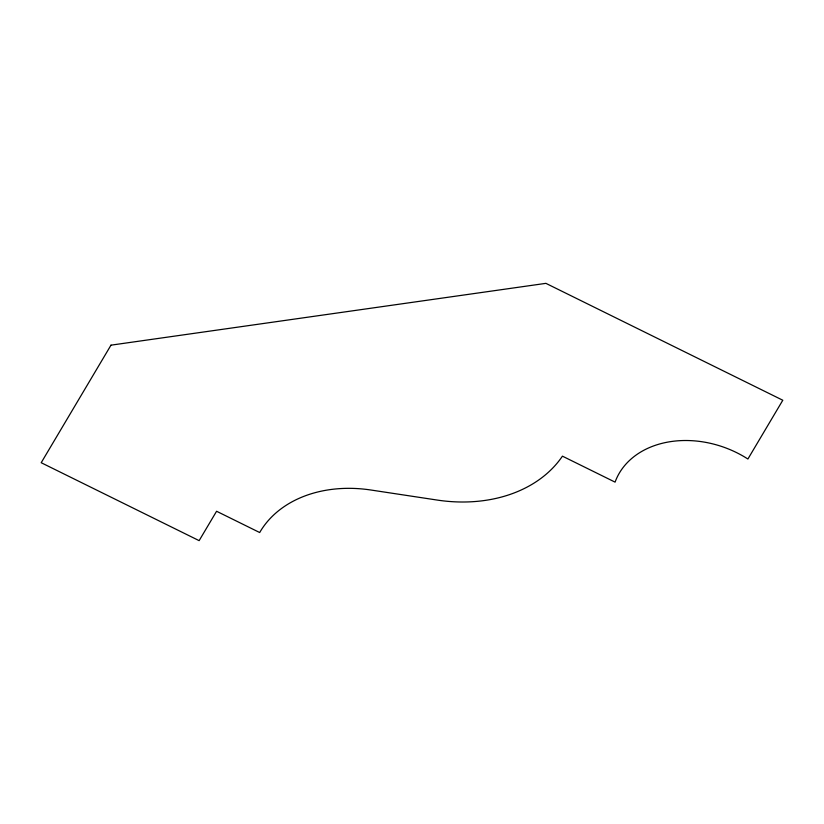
<?xml version="1.0" encoding="UTF-8"?>
<svg xmlns="http://www.w3.org/2000/svg" width="824" height="824" viewBox="0 0 824 824"><rect width="100%" height="100%" fill="white"/><g stroke="black" fill="none" stroke-linecap="round" stroke-linejoin="round"><path stroke-width="1.24" d="M110.983 345.163L41.2 462.717L199.13 540.647L216.578 511.261L259.684 532.531A121.777 93.421 19.8 0 1 370.872 490.012L437.225 500.065A140.708 107.944 19.8 0 0 562.431 456.156L615.075 482.133A90.98 69.793 19.8 0 1 747.904 459.019L782.8 400.237L545.91 283.353L110.983 345.163"/></g></svg>
